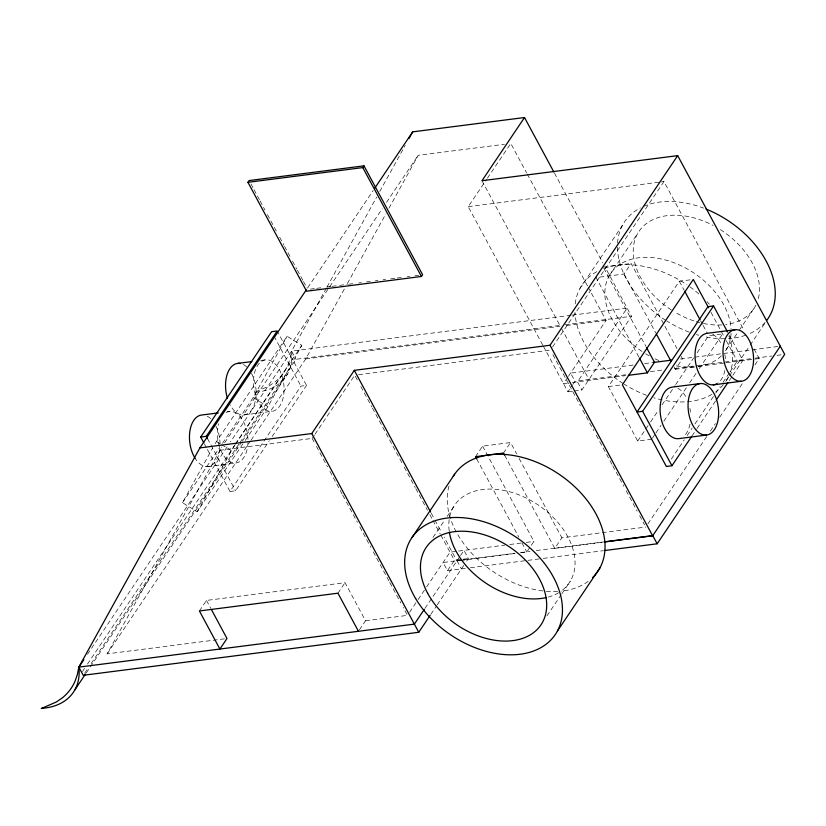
<?xml version="1.0" encoding="UTF-8"?>
<svg xmlns="http://www.w3.org/2000/svg" width="826" height="826" viewBox="0 0 826 826"><rect width="100%" height="100%" fill="white"/><g stroke="black" fill="none" stroke-linecap="round" stroke-linejoin="round"><path stroke-width="0.62" stroke-dasharray="4.13 3.1" d="M242.937 443.83L197.207 511.748L182.484 502.683L212.643 448.064M215.111 443.614L287.087 336.306L301.81 345.371L267.954 406.681L243.66 442.767M224.445 638.839L107.153 653.872L221.74 447.083M222.504 443.252L253.231 397.616L287.087 336.306M197.207 511.748L234.636 445.142M326.373 288.14L291.609 351.112L230.506 441.858M326.993 287.025L376.666 197.073M379.774 191.456L405.225 145.355M251.063 440.144L305.744 358.918L344.876 288.057M347.364 283.555L385.866 213.82M388.974 208.204L418.173 155.329L504.438 144.271M307.726 287.737L373.145 190.579M182.484 502.683L219.644 447.496M224.62 442.808L328.944 287.851M329.667 286.777L382.19 208.771M386.506 202.36L418.173 155.329M87.463 654.316L227.635 446.133M235.348 444.078L301.81 345.371M82.445 671.538L84.603 668.337M87.484 664.063L234.842 445.193M235.555 444.13L284.443 371.524M84.665 673.159L88.258 667.821M91.139 663.557L239.22 443.624M239.932 442.55L296.007 359.279L560.09 325.423M86.286 672.901L241.553 442.292M242.276 441.218L287.562 373.961M107.153 653.872L250.34 441.208M207.419 449.509L230.02 491.48L300.943 386.134L306.529 385.422L277.825 332.104M230.02 491.48L235.606 490.768L269.276 440.754M272.146 436.5L306.529 385.422M219.582 450.294L312.187 438.42L314.314 435.261M315.026 434.208L354.746 375.21L358.412 382.015M542.744 345.061L468.228 206.665L486.669 179.273M487.371 178.22L510.778 143.466L526.658 172.954M199.407 610.961L206.5 600.43L345.031 582.671L365.536 620.749L358.443 631.281M337.937 593.202L345.031 582.671M579.935 288.47L622.494 225.271M475.508 456.664L482.601 446.133L510.561 442.55L516.673 453.887M552.625 346.92L663.949 181.575L743.958 330.173M432.979 537.447L444.326 520.597M447.165 516.384L453.546 506.896M609.578 275.151L637.951 233.015M503.468 453.082L510.561 442.55M638.839 356.987L596.083 277.588L624.043 274.005L631.136 263.463L676.948 348.541M409.603 612.211L417.398 600.626M418.111 599.573L425.917 587.988M426.619 586.935L450.025 552.171L504.676 545.16M567.761 377.306L563.508 383.625L567.317 383.14M568.474 376.253L606.057 320.416L588.349 287.52M462.168 560.059L443.066 562.506L447.465 570.673L454.424 560.338L462.054 559.357M543.353 346.187L567.906 391.792L572.16 385.474M572.872 384.42L574.999 381.261L627.357 374.55M424.998 608.318L459.834 556.579M460.526 555.547L464.005 550.374L468.404 558.541L465.616 562.682M430.852 614.317L436.541 605.871M437.253 604.808L464.924 563.714M574.256 390.977L581.886 389.996L631.529 316.265L605.148 267.252M651.693 439.236L637.713 441.032L608.39 386.578L679.313 281.243L693.293 279.446M520.463 552.77L526.812 551.954L533.906 541.412L488.104 456.344M504.696 455.353L554.773 548.371L561.866 537.829L645.746 527.081M674.13 367.012L675.348 369.284L682.441 358.752L681.223 356.481M637.713 441.032L649.886 422.943M650.609 421.88L658.487 410.171M662.07 404.854L674.966 385.701M675.678 384.637L693.592 358.03M697.175 352.712L708.636 335.686L722.616 333.89L698.972 369.005M652.406 438.172L655.276 433.918M655.989 432.855L661.007 425.4M663.867 421.146L686.798 387.095M689.658 382.841L696.111 373.259M546.946 615.866L561.133 594.803M561.845 593.749L570.353 581.101M726.395 349.357L738.444 331.443M739.156 330.39L754.757 307.22M671.362 459.008L684.258 439.855M687.129 435.601L692.136 428.157M695.007 423.893L715.068 394.105M715.781 393.042L720.076 386.651M722.946 382.397L729.389 372.825M730.112 371.762L737.277 361.117L742.863 360.404L729.43 335.449M728.873 376.749L725.321 382.015A86.523 58.78 34 0 0 729.079 375.252M729.575 375.696L749.44 346.197M750.142 345.144L765.754 321.975M692.002 435.952L696.297 429.561M697.02 428.498L715.646 400.837M729.255 380.621L732.115 376.367M732.838 375.293L742.863 360.404M647.904 523.88L706.798 436.407M710.391 431.069L715.419 423.604M719.725 417.202L742.708 383.068M754.923 364.937L759.228 358.536L753.735 348.324M468.228 206.665L660.108 182.071M661.389 181.906L663.949 181.575M310.308 289.131L315.418 288.48M316.688 288.315L321.799 287.665M326.9 287.004L330.73 286.519M332.011 286.354L338.392 285.538M339.662 285.373L347.323 284.392M348.593 284.227L353.704 283.576M358.804 282.915L361.354 282.595M366.465 281.934L370.285 281.449M375.396 280.788L377.947 280.468M383.047 279.808L385.597 279.487M390.708 278.827L395.809 278.176M397.089 278.011L402.19 277.36M407.301 276.7L409.851 276.38M414.951 275.719L418.782 275.234M603.176 267.056L631.136 263.463M571.003 315.295L291.609 351.112A69.219 47.02 34 0 1 258.104 391.937L254.078 392.453L268.987 386.052L275.058 381.87A92.698 62.972 34 0 0 287.747 365.381L290.143 358.567L291.609 351.112L296.007 359.279M572.273 315.129L627.13 308.098L577.488 381.829L581.886 389.996M260.706 360.446L265.786 359.795M565.19 324.763L631.529 316.265M305.744 358.918L560.059 326.322M566.44 325.496L606.057 320.416M358.587 374.715L550.467 350.121M227.16 411.771L229.711 411.441M243.835 414.941L271.795 411.358A25.957 15.064 82.7 0 0 280.282 371.473A25.957 15.064 82.7 0 0 254.305 373.899A25.957 15.064 82.7 0 0 271.795 411.358M633.191 365.061L570.601 373.094L574.999 381.261M644.703 363.595L654.481 362.335M680.521 359L780.302 346.208M650.382 371.597L663.175 369.955M674.687 368.479L753.993 358.308M755.274 358.143L771.907 356.016M777.029 355.356L784.7 354.375M572.408 382.479L625.778 375.644M675.348 369.284L696.958 366.517M698.228 366.352L724.918 362.934M726.188 362.769L759.228 358.536M567.906 391.792L572.986 391.142M608.39 386.578L622.37 384.782M207.749 466.587L235.709 463.004M509.756 544.51L521.196 543.043M526.286 542.393L533.906 541.412M463.324 559.192L468.404 558.541M463.448 559.894L514.608 553.337M521.01 552.511L529.962 551.365M536.363 550.55L602.877 542.021M459.452 560.586L456.912 560.916L444.089 537.086M460.732 560.42L515.372 553.42M554.773 548.371L603.073 542.176M447.465 570.673L465.286 568.391M470.397 567.73L526.689 560.513M527.969 560.358L542.042 558.552M543.312 558.386L603.445 550.674M365.536 620.749L407.476 615.37L403.202 607.43M253.231 397.616L267.954 406.681M216.34 441.383L220.552 443.965M221.595 444.615L231.063 450.449M711.01 312.342L723.834 336.161M726.281 340.704L737.277 361.117M679.313 281.243L684.207 290.308M700.696 320.942L702.523 324.339M703.132 325.475L707.417 333.415M624.043 274.005L655.803 332.992M554.452 173.109L602.701 262.72M603.785 268.182L645.932 346.455M527.267 174.09L587.74 286.385M481.971 180.729L560.761 327.055M561.37 328.19L588.979 379.464M552.914 354.653L568.794 384.152M569.403 385.288L580.399 405.7M582.836 410.243L593.832 430.656M596.279 435.199L612.159 464.687M612.768 465.823L623.764 486.246M626.201 490.778L637.197 511.201M639.644 515.734L644.528 524.809M519.11 458.43L561.866 537.829M482.601 446.133L487.485 455.209M476.736 458.936L518.873 537.199M521.929 542.878L526.812 551.954M457.046 560.709L461.445 568.877M431.265 513.266L434.311 518.945M434.93 520.07L441.642 532.553M360.848 386.558L371.845 406.97M372.454 408.106L388.953 438.74M389.562 439.866L401.777 462.56M404.213 467.093L415.21 487.516M415.819 488.651L427.424 510.2M429.871 514.732L432.318 519.275M432.927 520.411L440.258 534.019M440.867 535.155L454.424 560.338M250.959 183.971L253.396 188.504M254.016 189.639L259.509 199.851M260.118 200.986L265.001 210.062M267.448 214.595L277.226 232.746M279.663 237.279L283.938 245.219M284.547 246.355L290.05 256.566M292.487 261.109L296.771 269.049M297.381 270.174L302.874 280.386M303.483 281.521L307.148 288.326M274.067 336.223L300.943 386.134M312.187 438.42L314.025 441.817M316.461 446.36L327.457 466.773M329.904 471.316L342.119 494M342.728 495.135L345.784 500.804M346.393 501.94L357.39 522.362M359.826 526.895L370.822 547.318M373.269 551.851L389.149 581.349M389.758 582.475L400.755 602.897M207.512 438.585L235.606 490.768M204.363 443.841L206.81 448.373M206.5 600.43L210.713 608.277M721.335 355.82A69.219 47.02 34 0 1 697.309 366.703M694.842 366.961A69.219 47.02 34 0 1 676.411 365.866M658.828 360.518A69.219 47.02 34 0 1 654.502 358.567M649.174 355.82A69.219 47.02 34 0 1 643.991 352.743M641.978 351.422A69.219 47.02 34 0 1 607.089 280.365A69.219 47.02 34 0 1 674.945 263.102A69.219 47.02 34 0 1 731.062 328.769M731.072 333.27A69.219 47.02 34 0 1 725.125 351.318M755.883 305.155A69.219 47.02 34 0 1 725.672 324.566M721.955 324.917A69.219 47.02 34 0 1 701.129 322.956M699.911 322.646A69.219 47.02 34 0 1 696.225 321.634M693.788 320.849A69.219 47.02 34 0 1 674.408 311.877M671.352 309.957A69.219 47.02 34 0 1 636.774 235.183A69.219 47.02 34 0 1 713.044 225.405M720.344 229.628A69.219 47.02 34 0 1 758.041 299.621M723.287 384.709A86.523 58.78 34 0 1 715.832 391.761M711.919 394.343A86.523 58.78 34 0 1 663.464 400.176M662.256 399.929A86.523 58.78 34 0 1 653.81 397.76M646.562 395.324A86.523 58.78 34 0 1 624.208 384.183M623.186 383.532A86.523 58.78 34 0 1 574.948 312.404M575.206 303.854A86.523 58.78 34 0 1 597.776 271.135M604.518 268.213A86.523 58.78 34 0 1 686.933 284.764M689.896 286.839A86.523 58.78 34 0 1 699.292 294.304M707.004 301.676A86.523 58.78 34 0 1 709.389 304.236M728.904 336.017A86.523 58.78 34 0 1 730.37 371.917M765.113 322.377A86.523 58.78 34 0 1 747.964 334.344M745.641 335.222A86.523 58.78 34 0 1 728.47 338.608M724.743 338.753A86.523 58.78 34 0 1 704.815 336.719M698.786 335.253A86.523 58.78 34 0 1 696.37 334.561M689.121 332.114A86.523 58.78 34 0 1 666.758 320.973M665.746 320.333A86.523 58.78 34 0 1 617.435 246.706M617.549 243.04A86.523 58.78 34 0 1 640.326 207.925M643.609 206.366A86.523 58.78 34 0 1 703.597 208.121M449.21 530.953A69.219 47.02 34 0 1 529.156 499.565A69.219 47.02 34 0 1 561.67 590.683M558.624 592.717A69.219 47.02 34 0 1 548.319 597.043M588.174 581.37A86.523 58.78 34 0 1 561.288 591.168M557.643 591.468A86.523 58.78 34 0 1 544.138 591.075M542.95 590.941A86.523 58.78 34 0 1 456.809 532.935M456.241 531.892A86.523 58.78 34 0 1 449.571 484.335M677.898 388.282A25.957 15.064 82.7 0 1 686.024 397.089M689.917 408.385A25.957 15.064 82.7 0 1 690.453 412.112M689.958 424.192A25.957 15.064 82.7 0 1 685.022 435.065M712.817 334.478A25.957 15.064 82.7 0 1 721.955 345.32M724.836 354.571A25.957 15.064 82.7 0 1 725.486 359.547M724.877 370.378A25.957 15.064 82.7 0 1 717.639 383.274M219.84 448.632A25.957 15.064 82.7 0 1 195.225 458.502M207.264 416.201A25.957 15.064 82.7 0 1 212.447 420.579M215.906 426.01A25.957 15.064 82.7 0 1 220.015 446.226M226.2 412.525A25.957 15.064 82.7 0 1 247.821 436.861A25.957 15.064 82.7 0 1 230.805 462.126A25.957 15.064 82.7 0 1 218.663 423.738M251.476 373.362A25.957 15.064 82.7 0 1 251.827 409.582A25.957 15.064 82.7 0 1 230.196 404.967M243.34 364.555A25.957 15.064 82.7 0 1 247.728 368.004"/><path stroke-width="1.24" d="M306.291 289.874L199.902 447.888L78.831 667.129A69.219 47.02 34 0 1 45.337 707.965L41.3 708.481L56.209 702.069L62.28 697.887A92.698 62.972 34 0 0 74.98 681.398L77.365 674.594L78.831 667.129L83.87 659.654M408.953 138.603L412.68 131.861L524.52 117.519L553.843 171.973M247.945 182.319L249.122 180.564L363.977 165.84L422.613 274.738L421.436 276.483L306.58 291.206L247.945 182.319L362.8 167.595L363.977 165.84M200.697 437.037L271.62 331.691L277.216 330.978L206.293 436.314L200.697 437.037L203.754 442.705M374.581 188.442L412.68 131.861M74.784 689.989L85.563 673.964M199.902 447.888L311.753 433.547L354.302 370.337L550.023 345.247L677.692 155.639L784.7 354.375L657.166 543.787L604.725 550.519M524.52 117.519L481.971 180.729L677.692 155.639M412.06 537.447L454.62 474.238M424.316 609.32L414.363 624.115L78.831 667.129L83.23 675.296L418.761 632.282L430.139 615.38M628.328 375.314L647.388 372.867L654.481 362.335L646.541 347.591M713.55 305.95L707.954 306.673L637.032 412.009L642.628 411.296L713.55 305.95L727.592 332.042M557.447 630.992L600.006 567.782M708.563 307.809L693.293 279.446L622.37 384.782L666.345 466.463L671.941 465.74L691.279 437.016M716.359 399.774L727.82 382.748M604.343 542.011L652.643 535.816L780.302 346.208M237.826 363.378L251.806 361.592M735.264 329.708L707.304 333.301A25.957 15.064 82.7 0 0 695.781 363.574A25.957 15.064 82.7 0 0 716.813 383.77M218.27 412.907L201.74 415.024A25.957 15.064 82.7 0 0 189.877 431.213A25.957 15.064 82.7 0 0 195.225 458.502M653.655 362.438L671.569 360.146M700.345 383.522L672.385 387.105A25.957 15.064 82.7 0 0 660.387 414.291A25.957 15.064 82.7 0 0 678.394 438.668L706.354 435.085A25.957 15.064 82.7 0 0 714.841 395.2A25.957 15.064 82.7 0 0 688.853 397.626A25.957 15.064 82.7 0 0 706.354 435.085M713.313 384.854L741.273 381.271A25.957 15.064 82.7 0 0 749.76 341.386A25.957 15.064 82.7 0 0 723.772 343.822A25.957 15.064 82.7 0 0 741.273 381.271M604.157 541.856L652.767 535.62L657.166 543.787M684.816 291.444L700.087 319.807M656.412 334.117L671.073 361.344M639.448 358.123L647.388 372.867M642.628 411.296L671.941 465.74M550.023 345.247L652.643 535.816M362.8 167.595L421.436 276.483M504.696 455.353L503.468 453.082L475.508 456.664L476.736 458.936M354.302 370.337L430.656 512.13M311.753 433.547L418.761 632.282M358.443 631.281L337.937 593.202L199.407 610.961L219.902 649.05L226.995 638.508L211.322 609.392M206.293 436.314L207.512 438.585M706.003 209.05A86.523 58.78 34 0 1 766.549 320.622M546.027 597.621A69.219 47.02 34 0 1 449.375 532.12M453.226 476.395A86.523 58.78 34 0 1 562.712 476.798A86.523 58.78 34 0 1 592.552 577.663M227.501 398.473A25.957 15.064 82.7 0 1 240.273 363.492M427.661 593.305A69.219 47.02 34 0 0 536.931 629.711A69.219 47.02 34 0 0 486.153 535.403A69.219 47.02 34 0 0 427.661 593.305M415.643 598.561A86.523 58.78 34 0 0 552.336 638.395A86.523 58.78 34 0 0 482.766 521.454A86.523 58.78 34 0 0 415.643 598.561"/></g></svg>
